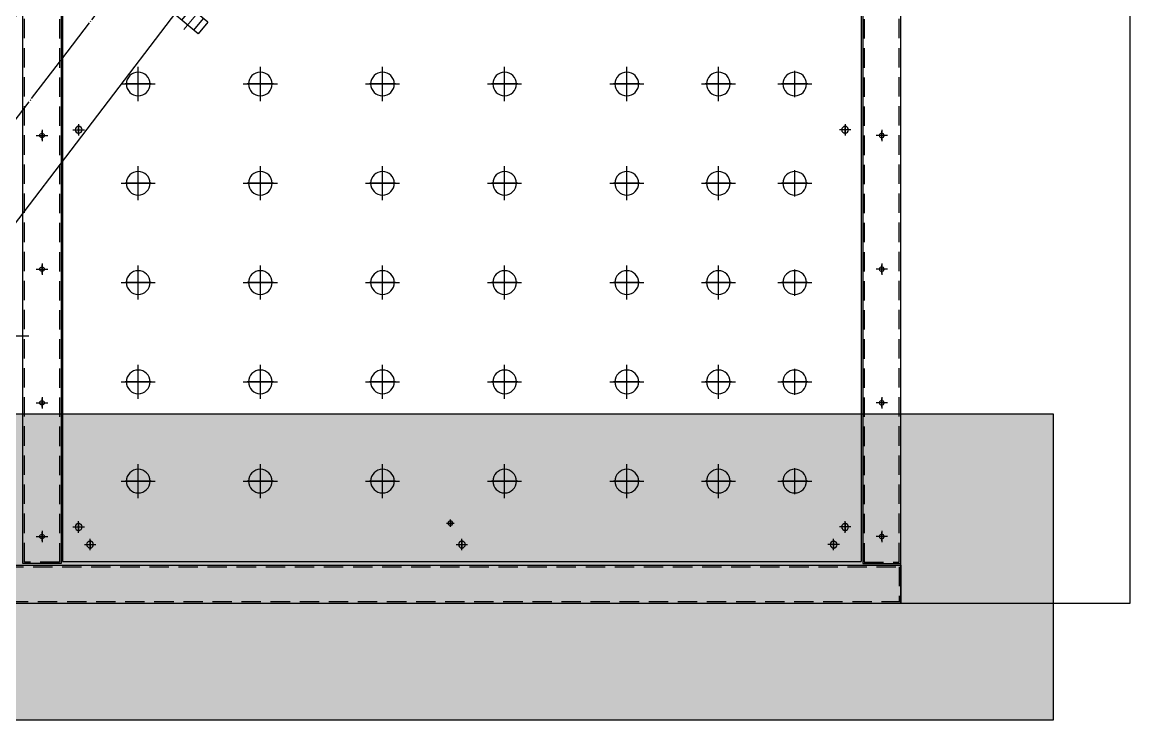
# Model space of a CAD drawing. Header units: millimetres. Extents: x 532 to 24684, y 468 to 17547.
# Drawn here: x 7045 to 8496, y 11176 to 12090 of the extents above; entities that cross this region are included whole.
import ezdxf

# ---------------------------------------------------------------- set-up
doc = ezdxf.new("R2010")
doc.units = ezdxf.units.MM
for name, pattern in [('CEN', [62, 60, -1, 0, -1]), ('CENTER', [65, 60, -2, 1, -2]), ('HIDDEN', [9.525, 6.35, -3.175])]:
    doc.linetypes.add(name, pattern=pattern)
for name, color, linetype in [('00000. 건축마감', 253, 'Continuous'), ('2.위생-급수', 5, 'Continuous'), ('cen', 8, 'CEN'), ('CENTER', 1, 'CENTER'), ('숨은선', 5, 'HIDDEN')]:
    doc.layers.add(name, color=color, linetype=linetype)

# ---------------------------------------------------------------- blocks, each defined once
blk = doc.blocks.new('A$C44353093')
for p, q in [((0, 50), (1632, 50)), ((1632, 50), (1632, 0)), ((1632, 0), (0, 0))]:
    blk.add_line(p, q)
at = {"layer": '숨은선', "ltscale": 4}
for p, q in [((0, 48), (1632, 48)), ((1630, 48), (1630, 2)), ((1632, 2), (0, 2))]:
    blk.add_line(p, q, dxfattribs=at)
blk = doc.blocks.new('A$C0D2A4811')
for p, q in [((0, 50), (2696, 50)), ((2696, 50), (2696, 0)), ((2696, 0), (0, 0))]:
    blk.add_line(p, q)
for centre in [(2135.5, 25), (2310.5, 25), (2485.5, 25), (2660.5, 25)]:
    blk.add_circle(centre, 3)
at = {"layer": 'CENTER'}
for p, q in [((2135.5, 17.5), (2135.5, 32.5)), ((2135.5, 19.3), (2135.5, 30.7)), ((2310.5, 17.5), (2310.5, 32.5)), ((2310.5, 19.3), (2310.5, 30.7)), ((2485.5, 17.5), (2485.5, 32.5)), ((2485.5, 19.3), (2485.5, 30.7)), ((2660.5, 17.5), (2660.5, 32.5)), ((2660.5, 19.3), (2660.5, 30.7)), ((2128, 25), (2143, 25)), ((2141.2, 25), (2129.8, 25)), ((2129.8, 25), (2141.2, 25)), ((2303, 25), (2318, 25)), ((2316.2, 25), (2304.8, 25)), ((2304.8, 25), (2316.2, 25)), ((2478, 25), (2493, 25)), ((2491.2, 25), (2479.8, 25)), ((2479.8, 25), (2491.2, 25)), ((2653, 25), (2668, 25)), ((2666.2, 25), (2654.8, 25)), ((2654.8, 25), (2666.2, 25))]:
    blk.add_line(p, q, dxfattribs=at)
at = {"layer": '숨은선', "ltscale": 4}
for p, q in [((2, 48), (2694, 48)), ((2694, 48), (2694, 2)), ((2694, 2), (2, 2))]:
    blk.add_line(p, q, dxfattribs=at)
blk = doc.blocks.new('A$C336959C1')
for centre, radius in [((140, 140), 140), ((140, 260), 11.5), ((55.1, 224.9), 11.5), ((224.9, 224.9), 11.5), ((140, 140), 82.6), ((20, 140), 11.5), ((260, 140), 11.5), ((55.1, 55.1), 11.5), ((224.9, 55.1), 11.5), ((140, 20), 11.5)]:
    blk.add_circle(centre, radius)
at = {"layer": 'CENTER', "ltscale": 2}
blk.add_circle((140, 140), 120, dxfattribs=at)
blk = doc.blocks.new('A$C777017E0')
at = {"color": 1}
for p, q in [((232.9, 465.8), (232.9, 0)), ((0, 232.9), (465.8, 232.9))]:
    blk.add_line(p, q, dxfattribs=at)
at = {"color": 7}
blk.add_blockref('A$C336959C1', (92.9, 92.9), dxfattribs=at)
blk = doc.blocks.new('A$C5BD16326')
at = {"color": 7}
for p, q in [((99.3, 918.9), (1129.3, 133.6)), ((0, 788.7), (1034.4, 0)), ((644.7, 485.3), (576.3, 542.7)), ((513.4, 413), (486.4, 435.6)), ((554.8, 378.2), (527.9, 400.8))]:
    blk.add_line(p, q, dxfattribs=at)
for p, q in [((436, 406), (596.6, 597.5)), ((436, 406), (596.6, 597.5)), ((611.7, 584.9), (596.6, 597.5)), ((611.7, 584.9), (596.6, 597.5)), ((451, 393.4), (611.7, 584.9)), ((451, 393.4), (611.7, 584.9)), ((606.8, 579.1), (591.8, 591.7)), ((606.8, 579.1), (591.8, 591.7)), ((593.6, 563.4), (578.6, 576)), ((593.6, 563.4), (578.6, 576)), ((486.7, 435.9), (576, 542.4)), ((486.7, 435.9), (576, 542.4)), ((486.7, 435.9), (576, 542.4)), ((486.7, 435.9), (576, 542.4)), ((576.2, 542.6), (644.2, 484.7)), ((576.2, 542.6), (644.2, 484.7)), ((519.4, 336), (680.1, 527.5)), ((519.4, 336), (680.1, 527.5)), ((680.1, 527.5), (695.1, 514.9)), ((680.1, 527.5), (695.1, 514.9)), ((534.4, 323.4), (695.1, 514.9)), ((534.4, 323.4), (695.1, 514.9)), ((675.2, 521.7), (690.3, 509.1)), ((675.2, 521.7), (690.3, 509.1)), ((662, 506), (677.1, 493.3)), ((662, 506), (677.1, 493.3)), ((554.5, 469.8), (470.7, 354.1)), ((554.5, 469.8), (470.7, 354.1)), ((576.6, 451.2), (477.3, 348.6)), ((576.6, 451.2), (477.3, 348.6)), ((536.8, 460.5), (507.3, 460.5)), ((623.8, 460.5), (594.3, 460.5)), ((486.9, 436.2), (513.7, 413.4)), ((486.9, 436.2), (513.7, 413.4)), ((469.1, 414.9), (454, 427.6)), ((469.1, 414.9), (454, 427.6)), ((455.9, 399.2), (440.8, 411.8)), ((455.9, 399.2), (440.8, 411.8)), ((451, 393.4), (436, 406)), ((451, 393.4), (436, 406)), ((528.1, 401.1), (554.9, 378.3)), ((528.1, 401.1), (554.9, 378.3)), ((537.5, 357.6), (552.5, 344.9)), ((537.5, 357.6), (552.5, 344.9)), ((519.4, 336), (534.4, 323.4)), ((519.4, 336), (534.4, 323.4)), ((524.3, 341.8), (539.3, 329.2)), ((524.3, 341.8), (539.3, 329.2))]:
    blk.add_line(p, q)
blk.add_circle((619.7, 556.6), 12.9)
for centre, radius, start, end in [((565.5, 460.5), 28.7, 256.0539, 203.9461), ((565.5, 460.5), 28.7, 256.0539, 203.9461), ((565.5, 460.5), 14.4, 315.9078, 144.0922), ((565.5, 460.5), 14.4, 315.9078, 144.0922), ((474.2, 351.6), 4.3, 144.0922, 315.9078), ((474.2, 351.6), 4.3, 144.0922, 315.9078)]:
    blk.add_arc(centre, radius, start, end)
at = {"layer": 'cen', "linetype": 'CENTER', "lineweight": 5, "ltscale": 20}
for p, q in [((606.1, 566.3), (579.3, 588.8)), ((606.1, 566.3), (579.3, 588.8)), ((662.7, 518.8), (689.5, 496.3)), ((662.7, 518.8), (689.5, 496.3)), ((468.3, 402.2), (441.6, 424.6)), ((468.3, 402.2), (441.6, 424.6)), ((525, 354.6), (551.8, 332.1)), ((525, 354.6), (551.8, 332.1))]:
    blk.add_line(p, q, dxfattribs=at)
at = {"layer": 'CENTER'}
for p, q in [((40.9, 860.5), (1090.2, 60.4)), ((619.7, 575.7), (619.7, 537.5)), ((619.7, 541.9), (619.7, 571.3)), ((619.7, 571.3), (619.7, 541.9)), ((619.7, 541.9), (619.7, 571.3)), ((638.8, 556.6), (600.5, 556.6)), ((634.4, 556.6), (604.9, 556.6))]:
    blk.add_line(p, q, dxfattribs=at)
at = {"layer": '숨은선', "ltscale": 4}
blk.add_line((526.7, 399.6), (529.4, 399.6), dxfattribs=at)
blk = doc.blocks.new('A$C7F472D06')
for p, q in [((0, 1046), (2690, 1046)), ((2690, 1046), (2690, 0)), ((0, 0), (2690, 0))]:
    blk.add_line(p, q)
for centre, radius in [((2125, 1025), 4.5), ((2645, 1025), 4.5), ((2668, 1010), 4.5), ((2065, 947), 15.5), ((2195, 947), 15.5), ((2325, 947), 15.5), ((2455, 947), 15.5), ((2585, 947), 15.5), ((2065, 787), 15.5), ((2195, 787), 15.5), ((2325, 787), 15.5), ((2455, 787), 15.5), ((2585, 787), 15.5), ((2065, 627), 15.5), ((2195, 627), 15.5), ((2325, 627), 15.5), ((2455, 627), 15.5), ((2585, 627), 15.5), ((2640, 538), 3), ((2668, 523), 4.5), ((2065, 467), 15.5), ((2195, 467), 15.5), ((2325, 467), 15.5), ((2455, 467), 15.5), ((2585, 467), 15.5), ((2065, 307), 15.5), ((2195, 307), 15.5), ((2325, 307), 15.5), ((2455, 307), 15.5), ((2585, 307), 15.5), ((2065, 187), 15.5), ((2195, 187), 15.5), ((2325, 187), 15.5), ((2455, 187), 15.5), ((2585, 187), 15.5), ((2065, 87), 15.5), ((2195, 87), 15.5), ((2325, 87), 15.5), ((2455, 87), 15.5), ((2585, 87), 15.5), ((2668, 36), 4.5), ((2125, 21), 4.5), ((2645, 21), 4.5)]:
    blk.add_circle(centre, radius)
at = {"layer": 'CENTER'}
for p, q in [((2125, 1032.5), (2125, 1017.5)), ((2645, 1032.5), (2645, 1017.5)), ((2645, 1030.7), (2645, 1019.3)), ((2117.5, 1025), (2132.5, 1025)), ((2130.7, 1025), (2119.3, 1025)), ((2119.3, 1025), (2130.7, 1025)), ((2652.5, 1025), (2637.5, 1025)), ((2639.3, 1025), (2650.7, 1025)), ((2650.7, 1025), (2639.3, 1025)), ((2668, 1017.5), (2668, 1002.5)), ((2675.5, 1010), (2660.5, 1010)), ((2662.3, 1010), (2673.7, 1010)), ((2673.7, 1010), (2662.3, 1010)), ((2065, 969.3), (2065, 924.7)), ((2065, 929.8), (2065, 964.2)), ((2065, 964.2), (2065, 929.8)), ((2065, 929.8), (2065, 964.2)), ((2195, 969.3), (2195, 924.7)), ((2195, 929.8), (2195, 964.2)), ((2195, 964.2), (2195, 929.8)), ((2195, 929.8), (2195, 964.2)), ((2325, 969.3), (2325, 924.7)), ((2325, 929.8), (2325, 964.2)), ((2325, 964.2), (2325, 929.8)), ((2325, 929.8), (2325, 964.2)), ((2455, 969.3), (2455, 924.7)), ((2455, 929.8), (2455, 964.2)), ((2455, 964.2), (2455, 929.8)), ((2455, 929.8), (2455, 964.2)), ((2585, 969.3), (2585, 924.7)), ((2585, 929.8), (2585, 964.2)), ((2585, 964.2), (2585, 929.8)), ((2585, 929.8), (2585, 964.2)), ((2087.3, 947), (2042.7, 947)), ((2082.2, 947), (2047.8, 947)), ((2082.2, 947), (2047.8, 947)), ((2217.3, 947), (2172.7, 947)), ((2212.2, 947), (2177.8, 947)), ((2212.2, 947), (2177.8, 947)), ((2347.3, 947), (2302.7, 947)), ((2342.2, 947), (2307.8, 947)), ((2477.3, 947), (2432.7, 947)), ((2472.2, 947), (2437.8, 947)), ((2607.3, 947), (2562.7, 947)), ((2602.2, 947), (2567.8, 947)), ((2065, 809.3), (2065, 764.7)), ((2065, 769.8), (2065, 804.2)), ((2065, 804.2), (2065, 769.8)), ((2065, 769.8), (2065, 804.2)), ((2195, 809.3), (2195, 764.7)), ((2195, 769.8), (2195, 804.2)), ((2195, 804.2), (2195, 769.8)), ((2195, 769.8), (2195, 804.2)), ((2325, 809.3), (2325, 764.7)), ((2325, 769.8), (2325, 804.2)), ((2325, 804.2), (2325, 769.8)), ((2325, 769.8), (2325, 804.2)), ((2455, 809.3), (2455, 764.7)), ((2455, 769.8), (2455, 804.2)), ((2455, 804.2), (2455, 769.8)), ((2455, 769.8), (2455, 804.2)), ((2585, 809.3), (2585, 764.7)), ((2585, 769.8), (2585, 804.2)), ((2585, 804.2), (2585, 769.8)), ((2585, 769.8), (2585, 804.2)), ((2087.3, 787), (2042.7, 787)), ((2082.2, 787), (2047.8, 787)), ((2082.2, 787), (2047.8, 787)), ((2217.3, 787), (2172.7, 787)), ((2212.2, 787), (2177.8, 787)), ((2212.2, 787), (2177.8, 787)), ((2347.3, 787), (2302.7, 787)), ((2342.2, 787), (2307.8, 787)), ((2477.3, 787), (2432.7, 787)), ((2472.2, 787), (2437.8, 787)), ((2607.3, 787), (2562.7, 787)), ((2602.2, 787), (2567.8, 787)), ((2065, 649.3), (2065, 604.7)), ((2065, 609.8), (2065, 644.2)), ((2065, 644.2), (2065, 609.8)), ((2065, 609.8), (2065, 644.2)), ((2195, 649.3), (2195, 604.7)), ((2195, 609.8), (2195, 644.2)), ((2195, 644.2), (2195, 609.8)), ((2195, 609.8), (2195, 644.2)), ((2325, 649.3), (2325, 604.7)), ((2325, 609.8), (2325, 644.2)), ((2325, 644.2), (2325, 609.8)), ((2325, 609.8), (2325, 644.2)), ((2455, 649.3), (2455, 604.7)), ((2455, 609.8), (2455, 644.2)), ((2455, 644.2), (2455, 609.8)), ((2455, 609.8), (2455, 644.2)), ((2585, 649.3), (2585, 604.7)), ((2585, 609.8), (2585, 644.2)), ((2585, 644.2), (2585, 609.8)), ((2585, 609.8), (2585, 644.2)), ((2087.3, 627), (2042.7, 627)), ((2082.2, 627), (2047.8, 627)), ((2082.2, 627), (2047.8, 627)), ((2217.3, 627), (2172.7, 627)), ((2212.2, 627), (2177.8, 627)), ((2212.2, 627), (2177.8, 627)), ((2347.3, 627), (2302.7, 627)), ((2342.2, 627), (2307.8, 627)), ((2477.3, 627), (2432.7, 627)), ((2472.2, 627), (2437.8, 627)), ((2607.3, 627), (2562.7, 627)), ((2602.2, 627), (2567.8, 627)), ((2645, 538), (2635, 538)), ((2636.2, 538), (2643.8, 538)), ((2643.8, 538), (2636.2, 538)), ((2640, 543), (2640, 533)), ((2675.5, 523), (2660.5, 523)), ((2662.3, 523), (2673.7, 523)), ((2673.7, 523), (2662.3, 523)), ((2668, 530.5), (2668, 515.5)), ((2065, 489.3), (2065, 444.7)), ((2065, 449.8), (2065, 484.2)), ((2065, 484.2), (2065, 449.8)), ((2065, 449.8), (2065, 484.2)), ((2195, 489.3), (2195, 444.7)), ((2195, 449.8), (2195, 484.2)), ((2195, 484.2), (2195, 449.8)), ((2195, 449.8), (2195, 484.2)), ((2325, 489.3), (2325, 444.7)), ((2325, 449.8), (2325, 484.2)), ((2325, 484.2), (2325, 449.8)), ((2325, 449.8), (2325, 484.2)), ((2455, 489.3), (2455, 444.7)), ((2455, 449.8), (2455, 484.2)), ((2455, 484.2), (2455, 449.8)), ((2455, 449.8), (2455, 484.2)), ((2585, 489.3), (2585, 444.7)), ((2585, 449.8), (2585, 484.2)), ((2585, 484.2), (2585, 449.8)), ((2585, 449.8), (2585, 484.2)), ((2087.3, 467), (2042.7, 467)), ((2082.2, 467), (2047.8, 467)), ((2082.2, 467), (2047.8, 467)), ((2217.3, 467), (2172.7, 467)), ((2212.2, 467), (2177.8, 467)), ((2212.2, 467), (2177.8, 467)), ((2347.3, 467), (2302.7, 467)), ((2342.2, 467), (2307.8, 467)), ((2477.3, 467), (2432.7, 467)), ((2472.2, 467), (2437.8, 467)), ((2607.3, 467), (2562.7, 467)), ((2602.2, 467), (2567.8, 467)), ((2065, 329.3), (2065, 284.7)), ((2065, 289.8), (2065, 324.2)), ((2065, 324.2), (2065, 289.8)), ((2065, 289.8), (2065, 324.2)), ((2195, 329.3), (2195, 284.7)), ((2195, 289.8), (2195, 324.2)), ((2195, 324.2), (2195, 289.8)), ((2195, 289.8), (2195, 324.2)), ((2325, 329.3), (2325, 284.7)), ((2325, 289.8), (2325, 324.2)), ((2325, 324.2), (2325, 289.8)), ((2325, 289.8), (2325, 324.2)), ((2455, 329.3), (2455, 284.7)), ((2455, 289.8), (2455, 324.2)), ((2455, 324.2), (2455, 289.8)), ((2455, 289.8), (2455, 324.2)), ((2585, 329.3), (2585, 284.7)), ((2585, 289.8), (2585, 324.2)), ((2585, 324.2), (2585, 289.8)), ((2585, 289.8), (2585, 324.2)), ((2087.3, 307), (2042.7, 307)), ((2082.2, 307), (2047.8, 307)), ((2082.2, 307), (2047.8, 307)), ((2217.3, 307), (2172.7, 307)), ((2212.2, 307), (2177.8, 307)), ((2212.2, 307), (2177.8, 307)), ((2347.3, 307), (2302.7, 307)), ((2342.2, 307), (2307.8, 307)), ((2477.3, 307), (2432.7, 307)), ((2472.2, 307), (2437.8, 307)), ((2607.3, 307), (2562.7, 307)), ((2602.2, 307), (2567.8, 307)), ((2065, 209.3), (2065, 164.7)), ((2065, 169.8), (2065, 204.2)), ((2065, 204.2), (2065, 169.8)), ((2065, 169.8), (2065, 204.2)), ((2195, 209.3), (2195, 164.7)), ((2195, 169.8), (2195, 204.2)), ((2195, 204.2), (2195, 169.8)), ((2195, 169.8), (2195, 204.2)), ((2325, 209.3), (2325, 164.7)), ((2325, 169.8), (2325, 204.2)), ((2325, 204.2), (2325, 169.8)), ((2325, 169.8), (2325, 204.2)), ((2455, 209.3), (2455, 164.7)), ((2455, 169.8), (2455, 204.2)), ((2455, 204.2), (2455, 169.8)), ((2455, 169.8), (2455, 204.2)), ((2585, 209.3), (2585, 164.7)), ((2585, 169.8), (2585, 204.2)), ((2585, 204.2), (2585, 169.8)), ((2585, 169.8), (2585, 204.2)), ((2087.3, 187), (2042.7, 187)), ((2082.2, 187), (2047.8, 187)), ((2082.2, 187), (2047.8, 187)), ((2217.3, 187), (2172.7, 187)), ((2212.2, 187), (2177.8, 187)), ((2212.2, 187), (2177.8, 187)), ((2347.3, 187), (2302.7, 187)), ((2342.2, 187), (2307.8, 187)), ((2477.3, 187), (2432.7, 187)), ((2472.2, 187), (2437.8, 187)), ((2607.3, 187), (2562.7, 187)), ((2602.2, 187), (2567.8, 187)), ((2065, 109.3), (2065, 64.7)), ((2065, 69.8), (2065, 104.2)), ((2065, 104.2), (2065, 69.8)), ((2065, 69.8), (2065, 104.2)), ((2195, 109.3), (2195, 64.7)), ((2195, 69.8), (2195, 104.2)), ((2195, 104.2), (2195, 69.8)), ((2195, 69.8), (2195, 104.2)), ((2325, 109.3), (2325, 64.7)), ((2325, 69.8), (2325, 104.2)), ((2325, 104.2), (2325, 69.8)), ((2325, 69.8), (2325, 104.2)), ((2455, 109.3), (2455, 64.7)), ((2455, 69.8), (2455, 104.2)), ((2455, 104.2), (2455, 69.8)), ((2455, 69.8), (2455, 104.2)), ((2585, 109.3), (2585, 64.7)), ((2585, 69.8), (2585, 104.2)), ((2585, 104.2), (2585, 69.8)), ((2585, 69.8), (2585, 104.2)), ((2082.2, 87), (2047.8, 87)), ((2212.2, 87), (2177.8, 87)), ((2342.2, 87), (2307.8, 87)), ((2472.2, 87), (2437.8, 87)), ((2602.2, 87), (2567.8, 87)), ((2675.5, 36), (2660.5, 36)), ((2662.3, 36), (2673.7, 36)), ((2673.7, 36), (2662.3, 36)), ((2668, 28.5), (2668, 43.5)), ((2117.5, 21), (2132.5, 21)), ((2130.7, 21), (2119.3, 21)), ((2119.3, 21), (2130.7, 21)), ((2125, 13.5), (2125, 28.5)), ((2652.5, 21), (2637.5, 21)), ((2639.3, 21), (2650.7, 21)), ((2650.7, 21), (2639.3, 21)), ((2645, 13.5), (2645, 28.5)), ((2645, 15.3), (2645, 26.7))]:
    blk.add_line(p, q, dxfattribs=at)
blk = doc.blocks.new('A$C7D0C469F')
for p, q in [((0, 50), (2696, 50)), ((2696, 50), (2696, 0)), ((2696, 0), (0, 0))]:
    blk.add_line(p, q)
for centre in [(2135.5, 25), (2310.5, 25), (2485.5, 25), (2660.5, 25)]:
    blk.add_circle(centre, 3)
at = {"layer": 'CENTER'}
for p, q in [((2135.5, 17.5), (2135.5, 32.5)), ((2135.5, 19.3), (2135.5, 30.7)), ((2310.5, 17.5), (2310.5, 32.5)), ((2310.5, 19.3), (2310.5, 30.7)), ((2485.5, 17.5), (2485.5, 32.5)), ((2485.5, 19.3), (2485.5, 30.7)), ((2660.5, 17.5), (2660.5, 32.5)), ((2660.5, 19.3), (2660.5, 30.7)), ((2128, 25), (2143, 25)), ((2141.2, 25), (2129.8, 25)), ((2129.8, 25), (2141.2, 25)), ((2303, 25), (2318, 25)), ((2316.2, 25), (2304.8, 25)), ((2304.8, 25), (2316.2, 25)), ((2478, 25), (2493, 25)), ((2491.2, 25), (2479.8, 25)), ((2479.8, 25), (2491.2, 25)), ((2653, 25), (2668, 25)), ((2666.2, 25), (2654.8, 25)), ((2654.8, 25), (2666.2, 25))]:
    blk.add_line(p, q, dxfattribs=at)
at = {"layer": '숨은선', "ltscale": 4}
for p, q in [((2, 48), (2694, 48)), ((2694, 48), (2694, 2)), ((2694, 2), (2, 2))]:
    blk.add_line(p, q, dxfattribs=at)

msp = doc.modelspace()

# ---------------------------------------------------------------- hatches: boundary and pattern name
h = msp.add_hatch()
h.set_pattern_fill('AR-CONC', color=8)
h.set_pattern_definition([(50, (-45997.31, 6075.68), (182.18467, -15.9391), [19.05, -209.55]), (355, (-45997.31, 6075.68), (-35.2434, 191.05685), [15.24, -167.6406]), (100.45144, (-45982.13, 6074.35), (146.94125, 175.11775), [16.19, -178.09024]), (46.1842, (-45997.31, 6126.48), (271.079, -42.0423), [28.575, -314.325]), (96.63556, (-45974.72, 6122.98), (237.4041, 247.4261), [24.285, -267.1356]), (351.18415, (-45997.3, 6126.48), (237.4041, 247.4261), [22.86, -251.4597]), (21, (-45971.91, 6113.78), (151.6144, -102.2652), [19.05, -209.55]), (326, (-45971.91, 6113.78), (61.802, 184.18797), [15.24, -167.64]), (71.45144, (-45959.28, 6105.26), (213.4164, 81.92277), [16.19, -178.08994]), (37.5, (-45997.31, 6075.68), (3.0886, 84.55504), [0, -165.608, 0, -170.18, 0, -168.275]), (7.5, (-45997.31, 6075.68), (66.81966, 100.18057), [0, -97.028, 0, -161.798, 0, -64.135]), (327.5, (-46053.955, 6075.68), (135.590595, -5.72874), [0, -63.5, 0, -198.12, 0, -262.89]), (317.5, (-46079.35, 6075.68), (148.12918, 25.4265), [0, -82.55, 0, -131.572, 0, -186.69])])
h.paths.add_polyline_path([(8396.04, 11576.26), (2396.04, 11576.26), (2396.04, 11176.26), (8396.04, 11176.26)])

# ---------------------------------------------------------------- linework, layer by layer
at = {"layer": '00000. 건축마감'}
msp.add_lwpolyline([(8396.04, 11576.26), (2396.04, 11576.26), (2396.04, 11176.26), (8396.04, 11176.26)], close=True, dxfattribs=at)
at = {"layer": '2.위생-급수', "color": 4}
msp.add_lwpolyline([(8196.02, 14128.76), (8496.02, 14128.76), (8496.02, 11328.76), (8196.02, 11328.76), (8196.02, 14126.76)], dxfattribs=at)

# ---------------------------------------------------------------- block references
at = {"color": 7}
for name, p, rotation in [('A$C0D2A4811', (7046.04, 14076.76), 270), ('A$C5BD16326', (7681.47, 11638.53), 89.99999999987861)]:
    msp.add_blockref(name, p, dxfattribs=dict(at, rotation=rotation))
at = {"color": 7, "xscale": -1}
for name, p, rotation in [('A$C7D0C469F', (8196.04, 14076.76), 90), ('A$C7F472D06', (8144.04, 14073.76), 90), ('A$C777017E0', (7053.96, 11445.84), 359.9999999998786)]:
    msp.add_blockref(name, p, dxfattribs=dict(at, rotation=rotation))
at = {"color": 7}
msp.add_blockref('A$C44353093', (6564.02, 11328.76), dxfattribs=at)

doc.saveas('drawing.dxf')
